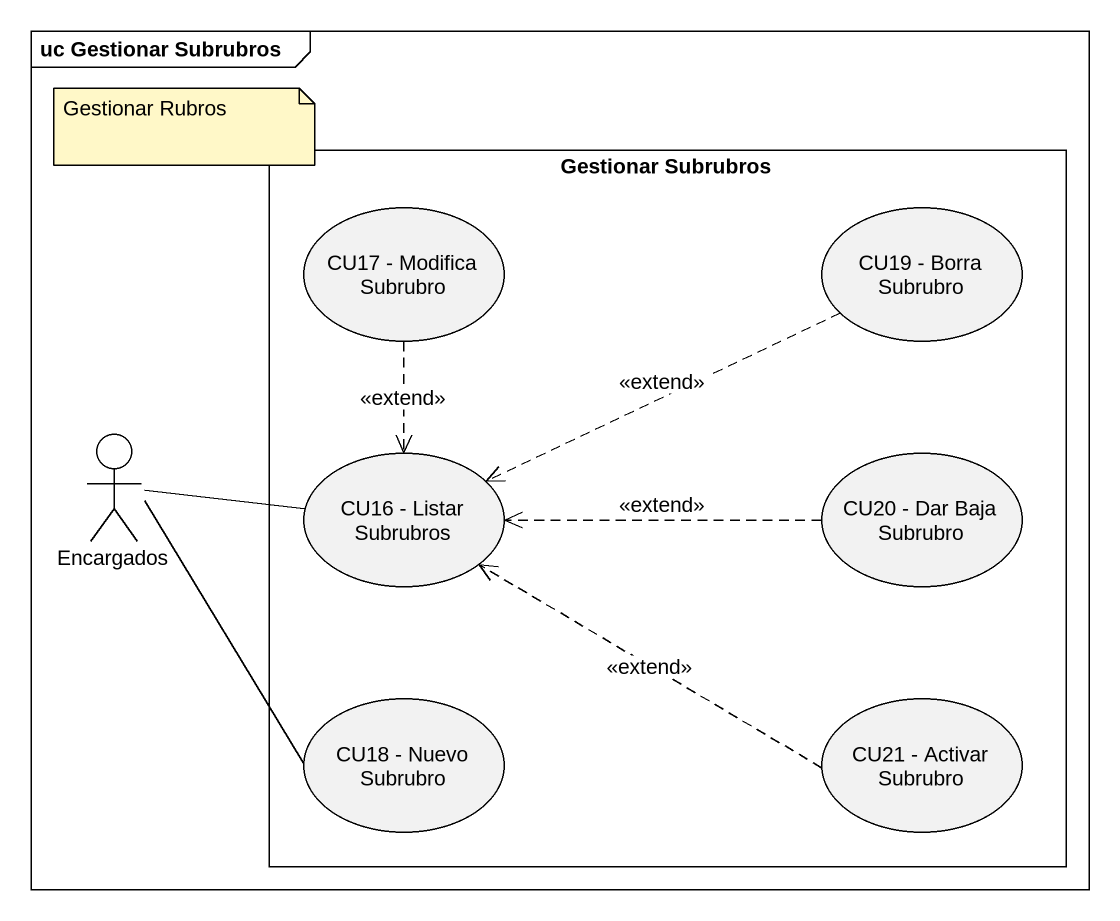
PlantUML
@startuml
mainframe uc Gestionar Subrubros
rectangle "Gestionar Subrubros" as Gestionar_Subrubros {
  usecase "CU17 - Modifica Subrubro" as CU17_Modifica_Subrubro
  usecase "CU19 - Borra Subrubro" as CU19_Borra_Subrubro
  usecase "CU16 - Listar Subrubros" as CU16_Listar_Subrubros
  usecase "CU20 - Dar Baja Subrubro" as CU20_Dar_Baja_Subrubro
  usecase "CU18 - Nuevo Subrubro" as CU18_Nuevo_Subrubro
  usecase "CU21 - Activar Subrubro" as CU21_Activar_Subrubro
}
actor Encargados
CU17_Modifica_Subrubro ..> CU16_Listar_Subrubros : <<extend>>
CU19_Borra_Subrubro .left.> CU16_Listar_Subrubros : <<extend>>
Encargados -right- CU16_Listar_Subrubros
Encargados -- CU18_Nuevo_Subrubro
CU20_Dar_Baja_Subrubro .left.> CU16_Listar_Subrubros : <<extend>>
CU21_Activar_Subrubro .left.> CU16_Listar_Subrubros : <<extend>>
note as N1
  Gestionar Rubros
end note
@enduml
